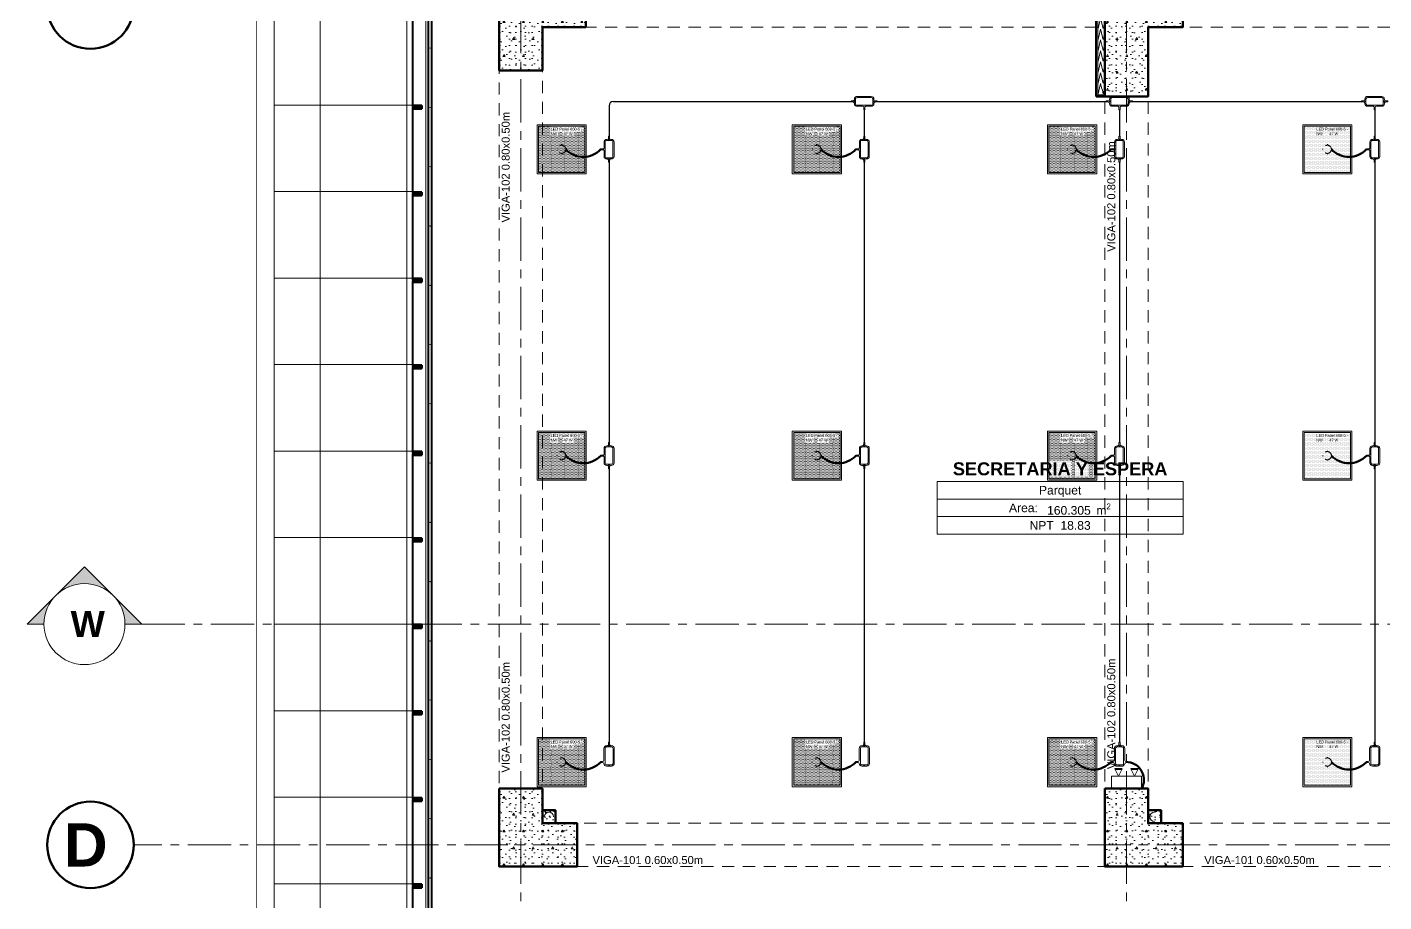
# Model space of a CAD drawing. Header units: inches. Extents: x -38 to 5698, y -33 to 92.
# Drawn here: x 373.61 to 389.29, y 6.79 to 16.9 of the extents above; entities that cross this region are included whole.
import ezdxf
from ezdxf.lldxf.tags import DXFTag

# ---------------------------------------------------------------- set-up
doc = ezdxf.new("R2010")
doc.units = ezdxf.units.IN
doc.header["$MEASUREMENT"] = 0
doc.set_wipeout_variables(frame=1)
for name, pattern in [('CONTINUA', [0]), ('DASHED', [0.75, 0.5, -0.25]), ('Hidden Line', [0.195611, 0.141111, -0.0545]), ('Punto & Raya', [0.65, 0.5, -0.075, 0, -0.075]), ('Wipeout_Contour', [1, 0, -1])]:
    doc.linetypes.add(name, pattern=pattern)
for name, color, linetype, lineweight in [('00_IE_Luminarias', 6, 'Continuous', 30), ('ALUMBRADO_CONDUIT', 30, 'CONDUIT1', 30), ('Bancas', 1, 'Continuous', 13), ('CABLEADO EXT.', 3, 'PVCSUBT', 30), ('Luminarias', 5, 'Continuous', 20), ('pulsador', 4, 'Continuous', 40), ('Simb_Alumbrado', 140, 'CONTINUA', 30)]:
    doc.layers.add(name, color=color, linetype=linetype, lineweight=lineweight)
for name, color, linetype in [('02 _ ARQ _ ALB _ Ejes Generales', 7, 'Continuous'), ('02 _ ARQ _ ALB _ Muros Exteriores', 7, 'Continuous'), ('02 _ ARQ _ ALB _ Muros Interiores', 7, 'Continuous'), ('02 _ ARQ _ ZON _ Espacio.3D', 7, 'Continuous'), ('08 _ STR _ EXT _ 06 Columnas', 7, 'Continuous'), ('08 _ STR _ EXT _ 07 Losa Aligerada', 7, 'Continuous'), ('08 _ STR _ EXT _ 09 Vigas', 7, 'Continuous'), ('Acabado - Muros', 7, 'Continuous'), ('Dibujo 2D - General', 7, 'Continuous'), ('Estructura - 04 MURO', 7, 'Continuous'), ('Estructura - Carga', 7, 'Continuous'), ('Interior - Escaleras & Barandillas', 7, 'Continuous'), ('Marcador - Secciones', 251, 'Continuous'), ('MEP - HVAC', 7, 'Continuous'), ('Notas - Etiquetas', 251, 'Continuous')]:
    doc.layers.add(name, color=color, linetype=linetype)
doc.styles.add('Estilo_Generado_1', font='swisseb.ttf')
doc.styles.add('Estilo_Generado_4', font='swisse.ttf')
doc.styles.add('Estilo_Generado_7', font='swisse.ttf')
doc.styles.add('{18b73a54-fa43-428c-adcb-c1c7bbdf2c84}', font='Simplex.shx')
tags = doc.linetypes.add('CONDUIT', pattern='A,1.5,-0.210535,["con",{18b73a54-fa43-428c-adcb-c1c7bbdf2c84},S=0.2,R=0,X=0,Y=-0.065594],-0.702384', length=2.412919).pattern_tags.tags
tags[6] = DXFTag(74, 10)
tags = doc.linetypes.add('CONDUIT1', pattern='A,1,-0.19772,["con",{18b73a54-fa43-428c-adcb-c1c7bbdf2c84},S=0.2,R=0,X=0,Y=-0.065594],-0.593642', length=1.791362).pattern_tags.tags
tags[6] = DXFTag(74, 10)
tags = doc.linetypes.add('PVCSUBT', pattern='A,0.6,-0.3,0.6,-0.075691,["PVC",Standard,S=0.2,R=0,X=0,Y=-0.093724],-0.621005', length=2.196696).pattern_tags.tags
tags[10] = DXFTag(74, 10)
pattern_1 = [(0, (370.00005, 6e-09), (0, 0.3897114), [0.024375, -0.200625]), (0, (370.11255, 0.19486), (0, 0.3897114), [0.024375, -0.200625]), (60, (370.00005, 6e-09), (-0.3375, 0.194856), [0.024375, -0.200625]), (60, (370.22505, 6e-09), (-0.3375, 0.194856), [0.024375, -0.200625]), (120, (370.02442, 6e-09), (0.3375, 0.194856), [0.024375, -0.200625]), (120, (370.24942, 6e-09), (0.3375, 0.194856), [0.024375, -0.200625]), (0, (370.00005, 0.0375), (0, 0.075), [0, -0.075, 0, -0.1125]), (45, (370.03755, 0.0375), (-0.053033, 0.053033), [0, -0.05625, 0, -0.09375])]
pattern_2 = [(0, (370.00005, 6e-09), (0, 0.311769), [0.03, -0.15]), (0, (370.09005, 0.1559), (0, 0.311769), [0.03, -0.15]), (60, (370.00005, 6e-09), (-0.27, 0.1558846), [0.03, -0.15]), (60, (370.18005, 6e-09), (-0.27, 0.1558846), [0.03, -0.15]), (120, (370.03005, 6e-09), (0.27, 0.1558846), [0.03, -0.15]), (120, (370.21005, 6e-09), (0.27, 0.1558846), [0.03, -0.15]), (0, (370.000046, 0.03), (0, 0.06), [0, -0.06, 0, -0.09]), (45, (370.030046, 0.03), (-0.0424264, 0.0424264), [0, -0.045, 0, -0.075])]

# ---------------------------------------------------------------- blocks, each defined once
blk = doc.blocks.new('*X296', base_point=(3216.236, 0))
at = {"layer": 'Estructura - 04 MURO', "color": 9, "linetype": 'Continuous', "lineweight": 5}
for p, q in [((3232.228, 16.128), (3232.245, 16.2)), ((3232.269, 16.2), (3232.277, 16.171)), ((3232.305, 16.198), (3232.305, 16.2)), ((3232.226, 16.136), (3232.228, 16.128))]:
    blk.add_line(p, q, dxfattribs=at)
blk = doc.blocks.new('*X297', base_point=(3216.236, 0))
at = {"layer": 'Estructura - 04 MURO', "color": 9, "linetype": 'Continuous', "lineweight": 5}
for p, q in [((3232.277, 16.171), (3232.288, 16.128)), ((3232.288, 16.128), (3232.305, 16.198)), ((3232.256, 16.122), (3232.257, 16.12)), ((3232.256, 16.12), (3232.256, 16.122))]:
    blk.add_line(p, q, dxfattribs=at)
blk = doc.blocks.new('*X298', base_point=(3216.236, 0))
at = {"layer": 'Estructura - 04 MURO', "color": 9, "linetype": 'Continuous', "lineweight": 5}
for p, q in [((3232.226, 17.27), (3232.228, 17.262)), ((3232.228, 17.262), (3232.237, 17.3)), ((3232.228, 17.136), (3232.256, 17.256)), ((3232.256, 17.256), (3232.288, 17.136)), ((3232.278, 17.3), (3232.288, 17.262)), ((3232.288, 17.262), (3232.297, 17.3)), ((3232.226, 17.144), (3232.228, 17.136)), ((3232.228, 17.01), (3232.256, 17.13)), ((3232.256, 17.13), (3232.288, 17.01)), ((3232.288, 17.136), (3232.306, 17.213)), ((3232.226, 17.018), (3232.228, 17.01)), ((3232.228, 16.884), (3232.256, 17.004)), ((3232.256, 17.004), (3232.288, 16.884)), ((3232.288, 17.01), (3232.306, 17.087)), ((3232.288, 16.884), (3232.306, 16.961)), ((3232.226, 16.892), (3232.228, 16.884)), ((3232.228, 16.758), (3232.256, 16.878)), ((3232.256, 16.878), (3232.288, 16.758)), ((3232.288, 16.758), (3232.306, 16.835)), ((3232.226, 16.766), (3232.228, 16.758)), ((3232.226, 16.64), (3232.228, 16.632)), ((3232.228, 16.632), (3232.256, 16.752)), ((3232.228, 16.506), (3232.256, 16.626)), ((3232.256, 16.752), (3232.288, 16.632)), ((3232.256, 16.626), (3232.288, 16.506)), ((3232.288, 16.632), (3232.306, 16.709)), ((3232.226, 16.514), (3232.228, 16.506)), ((3232.228, 16.38), (3232.256, 16.5)), ((3232.256, 16.5), (3232.288, 16.38)), ((3232.288, 16.506), (3232.306, 16.583)), ((3232.226, 16.388), (3232.228, 16.38)), ((3232.228, 16.254), (3232.256, 16.374)), ((3232.256, 16.374), (3232.288, 16.254)), ((3232.288, 16.38), (3232.306, 16.457)), ((3232.288, 16.254), (3232.306, 16.331)), ((3232.226, 16.262), (3232.228, 16.254)), ((3232.245, 16.2), (3232.256, 16.248)), ((3232.256, 16.248), (3232.269, 16.2)), ((3232.305, 16.2), (3232.306, 16.205))]:
    blk.add_line(p, q, dxfattribs=at)
blk = doc.blocks.new('*U270')
at = {"layer": 'Luminarias', "linetype": 'DASHED', "lineweight": 0, "ltscale": 0.05}
blk.add_lwpolyline([(0, -0.005), (0, 0.005)], dxfattribs=at)
blk = doc.blocks.new('*U271')
at = {"color": 0, "linetype": 'ByBlock', "lineweight": -2, "transparency": 16777216}
for p, rotation in [((-0.05, 0), 90), ((0, -0.05), 180), ((0.05, 0), 269.9999999999999)]:
    blk.add_blockref('*U270', p, dxfattribs=dict(at, rotation=rotation))
blk.add_blockref('*U270', (0, 0.05), dxfattribs=at)
blk = doc.blocks.new('PANEL LED 50W')
at = {"layer": 'Luminarias'}
h = blk.add_hatch(dxfattribs=at)
h.set_pattern_fill('DOTS', color=4, scale=0.009097)
h.set_pattern_definition([(0, (0, -2e-14), (0.0072206, 0.01444116), [0, -0.01444116])])
h.paths.add_polyline_path([(-0.257, -0.257), (0.257, -0.257), (0.257, 0.257), (-0.257, 0.257)])
h.paths.add_polyline_path([(-0.13, 0.097), (0.185, 0.097), (0.185, 0.247), (-0.13, 0.247)], flags=24)
at = {"layer": 'Luminarias', "color": 4, "lineweight": 0}
for points in [[(-0.273, 0.273), (0.273, 0.273), (0.273, -0.273), (-0.273, -0.273)], [(-0.257, -0.257), (0.257, -0.257), (0.257, 0.257), (-0.257, 0.257)]]:
    blk.add_lwpolyline(points, close=True, dxfattribs=at)
at = {"layer": 'Luminarias', "color": 4, "linetype": 'DASHED', "lineweight": 0, "ltscale": 0.01}
blk.add_circle((0, 0), 0.0455, dxfattribs=at)
at = {"color": 4}
blk.add_blockref('*U271', (0, 0), dxfattribs=at)
at = {"layer": 'Luminarias', "color": 4, "insert": (-0.122, 0.239), "char_height": 0.03093, "width": 0.38285, "attachment_point": 1}
blk.add_mtext('{\\Ftxt|c0;LED Panel 600-5 - NW      47 W}', dxfattribs=at)
blk = doc.blocks.new('lumin 47')
at = {"layer": 'ALUMBRADO_CONDUIT', "xscale": 1.041283452965173, "yscale": 1.041283452965173, "zscale": 1.041283452965173}
blk.add_blockref('PANEL LED 50W', (-76.251, 24.243), dxfattribs=at)
blk = doc.blocks.new('oval t')
at = {"layer": 'Simb_Alumbrado', "lineweight": 13}
blk.add_lwpolyline([(0.014, 0.01, -0.414214), (0.004, 0.02), (0.004, 0.042), (-0.006, 0.042), (-0.006, 0.02, -0.414214), (-0.016, 0.01), (-0.066, 0.01, 0.414214), (-0.09, -0.014), (-0.09, -0.018, -0.414214), (-0.102, -0.03), (-0.121, -0.03), (-0.121, -0.04), (-0.102, -0.04, -0.451917), (-0.09, -0.054, 0.451917), (-0.066, -0.081), (0.066, -0.081, 0.414214), (0.09, -0.057), (0.09, -0.051, -0.398753), (0.102, -0.04), (0.121, -0.04), (0.121, -0.03), (0.102, -0.03, -0.368669), (0.09, -0.018), (0.09, -0.014, 0.414214), (0.066, 0.01), (0.014, 0.01)], format="xyb", dxfattribs=at)
blk.add_lwpolyline([(-0.066, 0), (0.066, 0, -0.414214), (0.08, -0.014), (0.08, -0.057, -0.414214), (0.066, -0.07), (-0.066, -0.07, -0.414214), (-0.08, -0.057), (-0.08, -0.014, -0.414214)], format="xyb", close=True, dxfattribs=at)
for points in [[(-0.091, -0.035), (-0.083, -0.035)], [(-0.087, -0.031), (-0.087, -0.039)], [(0.084, -0.035), (0.092, -0.035)], [(0.088, -0.031), (0.088, -0.039)]]:
    blk.add_lwpolyline(points, dxfattribs=at)
for centre in [(-0.087, -0.035), (0.088, -0.035)]:
    blk.add_circle(centre, 0.00419, dxfattribs=at)
blk = doc.blocks.new('CAJA OVAL TIPO L')
at = {"layer": 'Simb_Alumbrado', "lineweight": 13}
blk.add_lwpolyline([(-0.049, -0.079), (-0.049, -0.034, -0.380413), (-0.026, -0.009), (-0.026, -0.009, 0.341426), (-0.016, 0.003), (-0.016, 0.024), (-0.006, 0.024), (-0.006, 0.003, 0.414214), (0.006, -0.009), (0.114, -0.009, -0.414214), (0.139, -0.034), (0.139, -0.038, 0.414214), (0.151, -0.051), (0.172, -0.051), (0.172, -0.061), (0.151, -0.061, 0.414214), (0.139, -0.073), (0.139, -0.079, -0.414214), (0.114, -0.104), (-0.024, -0.104, -0.414214), (-0.049, -0.079, 0.414214)], format="xyb", dxfattribs=at)
for points in [[(-0.048, -0.056), (-0.04, -0.056)], [(-0.044, -0.051), (-0.044, -0.06)], [(0.132, -0.056), (0.141, -0.056)], [(0.137, -0.051), (0.137, -0.06)]]:
    blk.add_lwpolyline(points, dxfattribs=at)
blk.add_lwpolyline([(-0.024, -0.02), (0.114, -0.02, -0.414214), (0.128, -0.034), (0.128, -0.079, -0.414214), (0.114, -0.093), (-0.024, -0.093, -0.414214), (-0.038, -0.079), (-0.038, -0.034, -0.414214)], format="xyb", close=True, dxfattribs=at)
for centre in [(-0.044, -0.056), (0.137, -0.056)]:
    blk.add_circle(centre, 0.00438, dxfattribs=at)
blk = doc.blocks.new('luz de emergencia')
at = {"color": 5, "lineweight": 40}
for p, q in [((164.149, 48.937, 0), (164.233, 48.937, 0)), ((164.331, 48.937, 0), (164.415, 48.937, 0))]:
    blk.add_line(p, q, dxfattribs=at)
at = {"layer": '00_IE_Luminarias', "color": 5, "linetype": 'Continuous', "lineweight": 13}
for p, q in [((164.191, 49.021, 0), (164.149, 48.937, 0)), ((164.233, 48.937, 0), (164.191, 49.021, 0)), ((164.373, 49.021, 0), (164.331, 48.937, 0)), ((164.415, 48.937, 0), (164.373, 49.021, 0))]:
    blk.add_line(p, q, dxfattribs=at)
at = {"layer": '00_IE_Luminarias', "color": 5, "linetype": 'Continuous', "lineweight": 13, "elevation": 0}
blk.add_lwpolyline([(164.457, 49.021), (164.107, 49.021), (164.107, 49.167), (164.457, 49.167)], close=True, dxfattribs=at)
blk = doc.blocks.new('CAJA CONDULET TIPO T.')
at = {"layer": 'Simb_Alumbrado', "lineweight": 13}
for p, q in [((76.178, -4.049), (76.178, -3.942)), ((76.203, -3.917), (76.207, -3.917)), ((76.22, -3.904), (76.22, -3.884)), ((76.22, -3.884), (76.23, -3.884)), ((76.23, -3.884), (76.23, -3.904)), ((76.242, -3.917), (76.248, -3.917)), ((76.273, -3.942), (76.273, -4.049)), ((76.145, -4.072), (76.145, -4.062)), ((76.145, -4.062), (76.166, -4.062)), ((76.166, -4.072), (76.145, -4.072)), ((76.178, -4.085), (76.178, -4.085)), ((76.248, -4.105), (76.203, -4.105)), ((76.306, -4.062), (76.286, -4.062)), ((76.286, -4.072), (76.306, -4.072)), ((76.306, -4.072), (76.306, -4.062))]:
    blk.add_line(p, q, dxfattribs=at)
blk.add_lwpolyline([(76.189, -4.08), (76.189, -3.942, -0.414214), (76.203, -3.928), (76.248, -3.928, -0.414214), (76.262, -3.942), (76.262, -4.08, -0.414214), (76.248, -4.094), (76.203, -4.094, -0.414214)], format="xyb", close=True, dxfattribs=at)
for points in [[(76.22, -3.919), (76.229, -3.919)], [(76.225, -3.923), (76.225, -3.915)], [(76.22, -4.1), (76.229, -4.1)], [(76.225, -4.104), (76.225, -4.095)]]:
    blk.add_lwpolyline(points, dxfattribs=at)
for centre in [(76.225, -3.919), (76.225, -4.1)]:
    blk.add_circle(centre, 0.00438, dxfattribs=at)
for centre, radius, start, end in [((76.203, -3.942), 0.0251, 90, 180), ((76.207, -3.904), 0.0125, 270, 0), ((76.242, -3.904), 0.0125, 180, 270), ((76.248, -3.942), 0.0251, 0, 90), ((76.166, -4.049), 0.0125, 270, 0), ((76.166, -4.085), 0.0125, 360, 90), ((76.204, -4.079), 0.0263, 193.4434, 268.8974), ((76.247, -4.079), 0.0263, 271.1026, 346.5566), ((76.286, -4.049), 0.0125, 180, 270), ((76.286, -4.085), 0.0125, 90, 180)]:
    blk.add_arc(centre, radius, start, end, dxfattribs=at)

msp = doc.modelspace()

# ---------------------------------------------------------------- hatches: boundary and pattern name
at = {"layer": 'Marcador - Secciones', "linetype": 'Continuous', "lineweight": 13}
for points in [[(373.945, 10.333, -0.414214), (374.607, 10.333), (374.276, 10.664)], [(373.613, 10.002), (373.807, 10.002, -0.198912), (373.945, 10.333)], [(374.938, 10.002), (374.607, 10.333, -0.198912), (374.744, 10.002)]]:
    msp.add_hatch(color=7, dxfattribs=at).paths.add_polyline_path(points)

# ---------------------------------------------------------------- linework, layer by layer
at = {"layer": '02 _ ARQ _ ALB _ Ejes Generales', "color": 7, "linetype": 'Continuous', "lineweight": 60}
for centre in [(374.345, 17.15), (374.345, 7.45)]:
    msp.add_circle(centre, 0.5, dxfattribs=at)
at = {"layer": '02 _ ARQ _ ALB _ Muros Exteriores', "color": 7, "linetype": 'Continuous', "lineweight": 13, "flags": 128}
msp.add_lwpolyline([(376.27, 4.4), (376.27, 20.489)], dxfattribs=at)
at = {"layer": '02 _ ARQ _ ZON _ Espacio.3D', "color": 252, "linetype": 'Continuous', "lineweight": 13}
for p, q in [((386.976, 11.651), (384.13, 11.651)), ((384.13, 11.651), (384.13, 11.04)), ((386.976, 11.04), (386.976, 11.651)), ((384.13, 11.447), (386.976, 11.447)), ((384.13, 11.244), (386.976, 11.244)), ((384.13, 11.04), (386.976, 11.04))]:
    msp.add_line(p, q, dxfattribs=at)
at = {"layer": '02 _ ARQ _ ZON _ Espacio.3D', "color": 254, "linetype": 'Continuous', "lineweight": 0, "flags": 128}
for points in [[(378.22, 17.3), (378.221, 6.35), (387.21, 6.35), (387.21, 6.45), (391.742, 6.45), (391.741, 7.7), (393.07, 7.7), (393.07, 8.1), (393.57, 8.1), (393.57, 7.7), (394.27, 7.7), (394.27, 9), (393.07, 9), (393.07, 17.3)], [(380.07, 17.3), (380.07, 16.9), (379.57, 16.9), (379.57, 16.4), (379.07, 16.4), (379.07, 17.3)], [(386.97, 17.3), (386.97, 16.9), (386.57, 16.9), (386.57, 16.1), (386.07, 16.1), (386.07, 17.3)]]:
    msp.add_lwpolyline(points, dxfattribs=at)
at = {"layer": 'ALUMBRADO_CONDUIT', "color": 30, "lineweight": 30, "ltscale": 0.4, "true_color": 0xf26722}
for p, q in [((389.189, 15.945), (389.189, 15.642)), ((389.189, 15.338), (389.189, 12.101)), ((389.189, 11.797), (389.189, 8.637))]:
    msp.add_line(p, q, dxfattribs=at)
at = {"layer": 'CABLEADO EXT.', "color": 3, "lineweight": 80}
for centre in [(388.891, 15.678), (388.891, 12.137), (388.891, 8.597)]:
    msp.add_arc(centre, 0.277, 223.1507, 316.8493, dxfattribs=at)
at = {"layer": 'Marcador - Secciones', "color": 7, "linetype": 'Continuous', "lineweight": 13, "flags": 128}
msp.add_lwpolyline([(374.607, 10.333), (374.276, 10.664), (373.945, 10.333)], dxfattribs=at)
for points in [[(373.945, 10.333), (373.613, 10.002), (373.807, 10.002, -0.198912)], [(374.607, 10.333), (374.938, 10.002), (374.744, 10.002, 0.198912)]]:
    msp.add_lwpolyline(points, format="xyb", dxfattribs=at)
at = {"layer": 'Marcador - Secciones', "color": 7, "linetype": 'Continuous', "lineweight": 13}
msp.add_circle((374.276, 10.002), 0.468, dxfattribs=at)

# ---------------------------------------------------------------- block references
for p in [(464.893, -8.754), (464.893, -12.295), (464.893, -15.836)]:
    msp.add_blockref('lumin 47', p)
at = {"layer": 'ALUMBRADO_CONDUIT', "linetype": 'CONDUIT', "lineweight": 30, "xscale": 1.253906979044094, "yscale": 1.253906979044094, "zscale": 1.253906979044094, "rotation": 90}
msp.add_blockref('CAJA OVAL TIPO L', (389.119, 8.422), dxfattribs=at)
at = {"layer": 'Bancas', "color": 252, "true_color": 0x939598, "xscale": 1.253906979044094, "yscale": 1.253906979044094, "zscale": 1.253906979044094}
for p, rotation in [((389.188, 15.998), 180), ((389.145, 15.49), 90), ((389.145, 11.949), 90)]:
    msp.add_blockref('oval t', p, dxfattribs=dict(at, rotation=rotation))

# ---------------------------------------------------------------- texts
at = {"layer": '02 _ ARQ _ ALB _ Ejes Generales', "color": 7, "lineweight": 30, "insert": (374.039, 7.7), "char_height": 0.5, "attachment_point": 1, "style": 'Estilo_Generado_1'}
msp.add_mtext('\\A1;{\\pql;\\pt0;\\fSwis721 Ex BT|b1|i0|c0|p34;D}', dxfattribs=at)
at = {"layer": '02 _ ARQ _ ZON _ Espacio.3D', "color": 252, "lineweight": 25, "attachment_point": 2}
for s, insert, char_height, style in [('\\A1;{\\pqc;\\pt0;\\fSwis721 Ex BT|b1|i0|c0|p34;SECRETARIA Y ESPERA}', (385.553, 11.871), 0.15, 'Estilo_Generado_1'), ('\\A1;{\\pqc;\\pt0;\\fSwis721 Ex BT|b0|i0|c238|p34;Parquet}', (385.553, 11.599), 0.1, 'Estilo_Generado_7'), ('\\A1;{\\pqc;\\pt0;\\fSwis721 Ex BT|b0|i0|c238|p34;Area: }', (385.129, 11.395), 0.1, 'Estilo_Generado_7'), ('\\A1;{\\pqc;\\pt0,0.3;\\fSwis721 Ex BT|b0|i0|c238|p34;160.305\\fSwis721 Ex BT|b0|i0|c238|p34;\\A1{\\H.66x;\\S^  ;}\\fSwis721 Ex BT|b0|i0|c238|p34; m\\fSwis721 Ex BT|b0|i0|c238|p34;\\A1{\\H.66x;\\S2^  ;}}', (385.771, 11.395), 0.1, 'Estilo_Generado_7'), ('\\A1;{\\pqc;\\pt0;\\fSwis721 Ex BT|b0|i0|c238|p34;NPT  18.83}', (385.553, 11.192), 0.1, 'Estilo_Generado_7')]:
    msp.add_mtext(s, dxfattribs=dict(at, insert=insert, char_height=char_height, style=style))
at = {"layer": 'Marcador - Secciones', "color": 5, "lineweight": 25, "insert": (374.512, 9.852), "char_height": 0.3, "attachment_point": 9, "style": 'Estilo_Generado_1'}
msp.add_mtext('\\A1;{\\pqr;\\pt0;\\fSwis721 Ex BT|b1|i0|c0|p34;W}', dxfattribs=at)

# ---------------------------------------------------------------- next in the draw order: wipeouts: each hides what was drawn before it
at = {"color": 254, "linetype": 'Wipeout_Contour', "lineweight": 0, "ltscale": 19362.529553}
msp.add_wipeout([(387.499, 4.6), (387.499, 6.35), (378.17, 6.35), (378.17, 20.085), (376.47, 20.085), (376.47, 4.6)], dxfattribs=at).dxf.layer = 'Dibujo 2D - General'

# ---------------------------------------------------------------- next in the draw order: hatches: boundary and pattern name
at = {"layer": '08 _ STR _ EXT _ 06 Columnas', "linetype": 'Continuous', "lineweight": 9}
h = msp.add_hatch(dxfattribs=at)
h.set_pattern_fill('HORMIGÓN_EN_MASA_0002', style=0, pattern_type=2)
h.set_pattern_definition(pattern_1)
h.paths.add_polyline_path([(380.07, 17.4), (379.07, 17.4), (379.07, 16.4), (379.57, 16.4), (379.57, 16.9), (380.07, 16.9)])
h = msp.add_hatch(dxfattribs=at)
h.set_pattern_fill('HORMIGÓN_EN_MASA_0002', style=0, pattern_type=2)
h.set_pattern_definition(pattern_1)
h.paths.add_polyline_path([(386.97, 17.4), (386.07, 17.4), (386.07, 16.1), (386.57, 16.1), (386.57, 16.9), (386.97, 16.9)])
h = msp.add_hatch(dxfattribs=at)
h.set_pattern_fill('HORMIGÓN_EN_MASA_0002', style=0, pattern_type=2)
h.set_pattern_definition(pattern_1)
h.paths.add_polyline_path([(379.07, 8.1), (379.07, 7.2), (379.97, 7.2), (379.97, 7.7), (379.57, 7.7), (379.57, 8.1)])
h = msp.add_hatch(dxfattribs=at)
h.set_pattern_fill('HORMIGÓN_EN_MASA_0002', style=0, pattern_type=2)
h.set_pattern_definition(pattern_1)
h.paths.add_polyline_path([(386.07, 8.1), (386.07, 7.2), (386.97, 7.2), (386.97, 7.7), (386.57, 7.7), (386.57, 8.1)])
at = {"layer": 'Dibujo 2D - General', "linetype": 'Continuous', "lineweight": 13}
h = msp.add_hatch(dxfattribs=at)
h.set_pattern_fill('CEMENTO_PULIDO_Y_BRUÑADO_FA', color=251, style=0, pattern_type=2)
h.set_pattern_definition([(0, (370, 6e-09), (0, 1), []), (90, (370, 6e-09), (-1, 0), [])])
h.paths.add_polyline_path([(387.499, 4.6), (387.499, 6.35), (378.17, 6.35), (378.17, 20.085), (376.47, 20.085), (376.47, 4.6)])
at = {"layer": 'Estructura - 04 MURO', "linetype": 'Continuous', "lineweight": 9}
for points in [[(385.99, 16.12), (385.99, 17.3), (385.97, 17.3), (385.97, 16.12)], [(385.97, 16.12), (385.97, 16.1), (385.99, 16.12)], [(385.99, 16.12), (385.97, 16.1), (385.99, 16.1)], [(385.99, 16.1), (386.07, 16.1), (386.07, 16.12), (385.99, 16.12)]]:
    msp.add_hatch(color=252, dxfattribs=at).paths.add_polyline_path(points)
at = {"layer": 'Estructura - Carga', "linetype": 'Continuous', "lineweight": 13}
h = msp.add_hatch(dxfattribs=at)
h.set_pattern_fill('HORMIGÓN_ARMADO_0002', color=251, style=0, pattern_type=2)
h.set_pattern_definition(pattern_2)
h.paths.add_polyline_path([(379.57, 7.7), (379.72, 7.7), (379.72, 7.85), (379.57, 7.85)])
h = msp.add_hatch(dxfattribs=at)
h.set_pattern_fill('HORMIGÓN_ARMADO_0002', color=251, style=0, pattern_type=2)
h.set_pattern_definition(pattern_2)
h.paths.add_polyline_path([(386.57, 7.7), (386.72, 7.7), (386.72, 7.85), (386.57, 7.85)])

# ---------------------------------------------------------------- next in the draw order: linework, layer by layer
at = {"layer": '02 _ ARQ _ ALB _ Ejes Generales', "color": 251, "linetype": 'Punto & Raya', "lineweight": 13}
for p, q in [((379.32, 45.9), (379.32, 2.05)), ((386.32, 45.9), (386.32, 2.05))]:
    msp.add_line(p, q, dxfattribs=at)
at = {"layer": '08 _ STR _ EXT _ 06 Columnas', "color": 7, "linetype": 'Continuous', "lineweight": 80, "flags": 128}
for points in [[(380.07, 17.4), (379.07, 17.4), (379.07, 16.4), (379.57, 16.4), (379.57, 16.9), (380.07, 16.9)], [(386.97, 17.4), (386.07, 17.4), (386.07, 16.1), (386.57, 16.1), (386.57, 16.9), (386.97, 16.9)], [(379.07, 8.1), (379.07, 7.2), (379.97, 7.2), (379.97, 7.7), (379.57, 7.7), (379.57, 8.1)], [(386.07, 8.1), (386.07, 7.2), (386.97, 7.2), (386.97, 7.7), (386.57, 7.7), (386.57, 8.1)]]:
    msp.add_lwpolyline(points, close=True, dxfattribs=at)
at = {"layer": '08 _ STR _ EXT _ 07 Losa Aligerada', "color": 254, "linetype": 'Continuous', "lineweight": 18, "flags": 128}
msp.add_lwpolyline([(378.17, 33.82), (378.17, 6.3), (392.32, 6.3), (392.32, 6.2), (397.171, 6.2), (397.171, 7.2), (407.07, 7.2)], dxfattribs=at)
msp.add_lwpolyline([(376.27, 20.489), (376.27, 4.4), (387.759, 4.4), (387.759, 4.6), (387.412, 4.6), (387.412, 6.35), (378.22, 6.35), (378.22, 20.085), (376.47, 20.085), (376.47, 20.489)], close=True, dxfattribs=at)
at = {"layer": '08 _ STR _ EXT _ 09 Vigas', "color": 251, "linetype": 'Hidden Line', "lineweight": 13}
for p, q in [((379.07, 7.2), (379.07, 39.9)), ((379.57, 16.9), (386.07, 16.9)), ((379.57, 7.7), (379.57, 16.9)), ((386.07, 7.7), (386.07, 16.9)), ((386.57, 16.9), (393.07, 16.9)), ((386.57, 7.7), (386.57, 16.9)), ((379.57, 7.7), (386.07, 7.7)), ((386.57, 7.7), (393.07, 7.7)), ((421.57, 7.2), (379.07, 7.2))]:
    msp.add_line(p, q, dxfattribs=at)
at = {"layer": 'ALUMBRADO_CONDUIT', "color": 30, "lineweight": 30, "ltscale": 0.4, "true_color": 0xf26722}
for p, q in [((380.389, 16.042), (383.136, 16.042)), ((383.44, 16.042), (386.086, 16.042)), ((386.39, 16.042), (386.544, 16.042)), ((386.39, 16.042), (389.036, 16.042)), ((380.339, 15.992), (380.339, 15.642)), ((383.289, 15.945), (383.289, 15.642)), ((386.239, 15.945), (386.239, 15.642)), ((380.339, 15.338), (380.339, 12.101)), ((383.289, 15.338), (383.289, 12.101)), ((386.239, 15.338), (386.239, 12.101)), ((380.339, 11.797), (380.339, 8.637)), ((383.289, 11.797), (383.289, 8.637)), ((386.239, 11.797), (386.239, 8.637))]:
    msp.add_line(p, q, dxfattribs=at)
msp.add_arc((380.389, 15.992), 0.05, 89.9964, 179.9958, dxfattribs=at)
at = {"layer": 'CABLEADO EXT.', "color": 3, "lineweight": 80}
for centre, radius, start, end in [((380.041, 15.678), 0.277, 223.1507, 316.8493), ((382.991, 15.678), 0.277, 223.1507, 316.8493), ((385.941, 15.678), 0.277, 223.1507, 316.8493), ((380.041, 12.137), 0.277, 223.1507, 316.8493), ((382.991, 12.137), 0.277, 223.1507, 316.8493), ((385.941, 12.137), 0.277, 223.1507, 316.8493), ((380.041, 8.597), 0.277, 223.1507, 316.8493), ((382.991, 8.597), 0.277, 223.1507, 316.8493), ((385.939, 8.593), 0.273, 222.8059, 317.194), ((386.312, 8.2), 0.209, 331.3044, 81.9826)]:
    msp.add_arc(centre, radius, start, end, dxfattribs=at)
at = {"layer": 'Dibujo 2D - General', "color": 251, "linetype": 'Continuous', "lineweight": 13, "flags": 128}
msp.add_lwpolyline([(387.499, 4.6), (387.499, 6.35), (378.17, 6.35), (378.17, 20.085), (376.47, 20.085), (376.47, 4.6)], close=True, dxfattribs=at)
at = {"layer": 'Estructura - 04 MURO', "color": 143, "linetype": 'Continuous', "lineweight": 5}
for p, q in [((385.99, 17.3), (385.99, 16.12)), ((385.99, 16.12), (386.07, 16.12))]:
    msp.add_line(p, q, dxfattribs=at)
at = {"layer": 'Estructura - 04 MURO', "color": 7, "linetype": 'Continuous', "lineweight": 40, "flags": 128}
for points in [[(385.97, 16.1), (385.97, 17.3)], [(385.97, 16.1), (386.07, 16.1)]]:
    msp.add_lwpolyline(points, dxfattribs=at)
at = {"layer": 'Estructura - Carga', "color": 7, "linetype": 'Continuous', "lineweight": 80, "flags": 128}
for points in [[(379.57, 7.7), (379.72, 7.7), (379.72, 7.85), (379.57, 7.85)], [(386.57, 7.7), (386.72, 7.7), (386.72, 7.85), (386.57, 7.85)]]:
    msp.add_lwpolyline(points, close=True, dxfattribs=at)
at = {"layer": 'MEP - HVAC', "color": 7, "linetype": 'Continuous', "lineweight": 13, "flags": 128}
for points in [[(379.591, 7.775, -1), (379.699, 7.775)], [(386.645, 7.721, -1), (386.645, 7.829)]]:
    msp.add_lwpolyline(points, format="xyb", dxfattribs=at)

# ---------------------------------------------------------------- next in the draw order: block references
for p in [(456.043, -8.754), (458.993, -8.754), (461.943, -8.754), (456.043, -12.295), (458.993, -12.295), (461.943, -12.295), (456.043, -15.836), (458.993, -15.836), (461.943, -15.836)]:
    msp.add_blockref('lumin 47', p)
at = {"xscale": 1.253906979044094, "yscale": 1.253906979044094, "zscale": 1.253906979044094}
msp.add_blockref('CAJA CONDULET TIPO T.', (290.66, 13.507), dxfattribs=at)
at = {"layer": 'ALUMBRADO_CONDUIT', "linetype": 'CONDUIT', "lineweight": 30, "xscale": 1.253906979044094, "yscale": 1.253906979044094, "zscale": 1.253906979044094, "rotation": 90}
for p in [(380.269, 8.422), (383.219, 8.422)]:
    msp.add_blockref('CAJA OVAL TIPO L', p, dxfattribs=at)
at = {"layer": 'Bancas', "color": 252, "true_color": 0x939598, "xscale": 1.253906979044094, "yscale": 1.253906979044094, "zscale": 1.253906979044094}
for p, rotation in [((383.288, 15.998), 180), ((386.238, 15.998), 180), ((380.295, 15.49), 90), ((383.245, 15.49), 90), ((386.195, 15.49), 90), ((380.295, 11.949), 90), ((383.245, 11.949), 90), ((386.195, 11.949), 90)]:
    msp.add_blockref('oval t', p, dxfattribs=dict(at, rotation=rotation))
at = {"layer": 'Estructura - 04 MURO', "color": 7, "lineweight": 80}
for name in ['*X298', '*X296', '*X297']:
    msp.add_blockref(name, (370, 0), dxfattribs=at)
at = {"layer": 'pulsador', "color": 4, "lineweight": 40, "xscale": -1, "rotation": 179.9990839526639}
msp.add_blockref('luz de emergencia', (222.039, 57.269, 0), dxfattribs=at)

# ---------------------------------------------------------------- next in the draw order: texts
at = {"layer": 'Notas - Etiquetas', "color": 8, "linetype": 'Continuous', "lineweight": 13, "char_height": 0.0925, "attachment_point": 1, "rotation": 90, "style": 'Estilo_Generado_4'}
for insert in [(379.098, 14.643), (386.098, 14.304), (386.098, 8.325), (379.098, 8.285)]:
    msp.add_mtext('\\A1;{\\pql;\\fSwis721 Ex BT|b0|i0|c0|p34;VIGA-102\\fSwis721 Ex BT|b0|i0|c0|p34; \\fSwis721 Ex BT|b0|i0|c0|p34;0.80\\fSwis721 Ex BT|b0|i0|c0|p34;x\\fSwis721 Ex BT|b0|i0|c0|p34;0.50\\fSwis721 Ex BT|b0|i0|c0|p34;m}', dxfattribs=dict(at, insert=insert))
at = {"layer": 'Notas - Etiquetas', "color": 8, "linetype": 'Continuous', "lineweight": 13, "char_height": 0.0925, "attachment_point": 7, "style": 'Estilo_Generado_4'}
for insert in [(380.148, 7.227), (387.219, 7.227)]:
    msp.add_mtext('\\A1;{\\pql;\\fSwis721 Ex BT|b0|i0|c0|p34;VIGA-101\\fSwis721 Ex BT|b0|i0|c0|p34; \\fSwis721 Ex BT|b0|i0|c0|p34;0.60\\fSwis721 Ex BT|b0|i0|c0|p34;x\\fSwis721 Ex BT|b0|i0|c0|p34;0.50\\fSwis721 Ex BT|b0|i0|c0|p34;m}', dxfattribs=dict(at, insert=insert))

# ---------------------------------------------------------------- next in the draw order: wipeouts: each hides what was drawn before it
at = {"color": 254, "linetype": 'Wipeout_Contour', "lineweight": 0, "ltscale": 12890.551946}
msp.add_wipeout([(376.27, 19.68), (376.27, 4.6), (376.47, 4.6), (376.47, 19.68)], dxfattribs=at).dxf.layer = '02 _ ARQ _ ALB _ Muros Exteriores'
at = {"color": 254, "linetype": 'Wipeout_Contour', "lineweight": 0, "ltscale": 12897.660871}
msp.add_wipeout([(378.22, 6.35), (378.22, 19.851), (378.07, 20.139), (378.07, 6.35)], dxfattribs=at).dxf.layer = '02 _ ARQ _ ALB _ Muros Interiores'

# ---------------------------------------------------------------- next in the draw order: hatches: boundary and pattern name
at = {"layer": 'Acabado - Muros', "linetype": 'Continuous', "lineweight": 9}
for points in [[(378.065, 16.97), (378.065, 15.98), (378.075, 15.98), (378.075, 16.97)], [(378.065, 15.97), (378.065, 14.98), (378.075, 14.98), (378.075, 15.97)], [(378.065, 14.97), (378.065, 13.98), (378.075, 13.98), (378.075, 14.97)], [(378.065, 13.97), (378.065, 12.98), (378.075, 12.98), (378.075, 13.97)], [(378.065, 12.97), (378.065, 11.98), (378.075, 11.98), (378.075, 12.97)], [(378.065, 11.97), (378.065, 10.98), (378.075, 10.98), (378.075, 11.97)], [(378.065, 10.97), (378.065, 9.98), (378.075, 9.98), (378.075, 10.97)], [(378.065, 9.97), (378.065, 8.98), (378.075, 8.98), (378.075, 9.97)], [(378.065, 8.97), (378.065, 7.98), (378.075, 7.98), (378.075, 8.97)], [(378.065, 7.97), (378.065, 6.98), (378.075, 6.98), (378.075, 7.97)], [(378.065, 6.97), (378.065, 6.23), (378.075, 6.23), (378.075, 6.97)]]:
    msp.add_hatch(color=250, dxfattribs=at).paths.add_polyline_path(points)
at = {"layer": 'Acabado - Muros', "linetype": 'Continuous', "lineweight": 0}
for points in [[(378.175, 15.995), (378.075, 15.995), (378.075, 15.955), (378.175, 15.955)], [(378.175, 14.995), (378.075, 14.995), (378.075, 14.955), (378.175, 14.955)], [(378.175, 13.995), (378.075, 13.995), (378.075, 13.955), (378.175, 13.955)], [(378.175, 12.995), (378.075, 12.995), (378.075, 12.955), (378.175, 12.955)], [(378.175, 11.995), (378.075, 11.995), (378.075, 11.955), (378.175, 11.955)], [(378.175, 10.995), (378.075, 10.995), (378.075, 10.955), (378.175, 10.955)], [(378.175, 9.995), (378.075, 9.995), (378.075, 9.955), (378.175, 9.955)], [(378.175, 8.995), (378.075, 8.995), (378.075, 8.955), (378.175, 8.955)], [(378.175, 7.995), (378.075, 7.995), (378.075, 7.955), (378.175, 7.955)], [(378.175, 6.995), (378.075, 6.995), (378.075, 6.955), (378.175, 6.955)]]:
    msp.add_hatch(color=254, dxfattribs=at).paths.add_polyline_path(points)

# ---------------------------------------------------------------- next in the draw order: linework, layer by layer
at = {"layer": '02 _ ARQ _ ALB _ Ejes Generales', "color": 251, "linetype": 'Punto & Raya', "lineweight": 13}
msp.add_line((425.57, 7.45), (374.845, 7.45), dxfattribs=at)
at = {"layer": '02 _ ARQ _ ALB _ Muros Exteriores', "color": 7, "linetype": 'Continuous', "lineweight": 13, "flags": 128}
msp.add_lwpolyline([(376.47, 4.6), (376.47, 19.68)], dxfattribs=at)
at = {"layer": '02 _ ARQ _ ALB _ Muros Interiores', "color": 7, "linetype": 'Continuous', "lineweight": 13, "flags": 128}
for points in [[(378.07, 20.139), (378.07, 6.2)], [(378.22, 6.35), (378.22, 19.851)]]:
    msp.add_lwpolyline(points, dxfattribs=at)
at = {"layer": 'Acabado - Muros', "color": 7, "linetype": 'Continuous', "lineweight": 60}
for p, q in [((378.075, 15.995), (378.075, 15.955)), ((378.175, 15.995), (378.075, 15.995)), ((378.175, 15.955), (378.075, 15.955)), ((378.175, 15.995), (378.175, 15.955)), ((378.075, 14.995), (378.075, 14.955)), ((378.175, 14.995), (378.075, 14.995)), ((378.175, 14.955), (378.075, 14.955)), ((378.175, 14.995), (378.175, 14.955)), ((378.075, 13.995), (378.075, 13.955)), ((378.175, 13.995), (378.075, 13.995)), ((378.175, 13.995), (378.175, 13.955)), ((378.175, 13.955), (378.075, 13.955)), ((378.075, 12.995), (378.075, 12.955)), ((378.175, 12.995), (378.075, 12.995)), ((378.175, 12.955), (378.075, 12.955)), ((378.175, 12.995), (378.175, 12.955)), ((378.075, 11.995), (378.075, 11.955)), ((378.175, 11.995), (378.075, 11.995)), ((378.175, 11.955), (378.075, 11.955)), ((378.175, 11.995), (378.175, 11.955)), ((378.075, 10.995), (378.075, 10.955)), ((378.175, 10.995), (378.075, 10.995)), ((378.175, 10.995), (378.175, 10.955)), ((378.175, 10.955), (378.075, 10.955)), ((378.075, 9.995), (378.075, 9.955)), ((378.175, 9.995), (378.075, 9.995)), ((378.175, 9.955), (378.075, 9.955)), ((378.175, 9.995), (378.175, 9.955)), ((378.075, 8.995), (378.075, 8.955)), ((378.175, 8.995), (378.075, 8.995)), ((378.175, 8.955), (378.075, 8.955)), ((378.175, 8.995), (378.175, 8.955)), ((378.075, 7.995), (378.075, 7.955)), ((378.175, 7.995), (378.075, 7.995)), ((378.175, 7.955), (378.075, 7.955)), ((378.175, 7.995), (378.175, 7.955)), ((378.075, 6.995), (378.075, 6.955)), ((378.175, 6.995), (378.075, 6.995)), ((378.175, 6.955), (378.075, 6.955)), ((378.175, 6.995), (378.175, 6.955))]:
    msp.add_line(p, q, dxfattribs=at)
at = {"layer": 'Acabado - Muros', "color": 7, "linetype": 'Continuous', "lineweight": 13, "flags": 128}
for points in [[(378.065, 16.97), (378.075, 16.97), (378.075, 15.98), (378.065, 15.98)], [(378.065, 15.97), (378.075, 15.97), (378.075, 14.98), (378.065, 14.98)], [(378.065, 14.97), (378.075, 14.97), (378.075, 13.98), (378.065, 13.98)], [(378.065, 13.97), (378.075, 13.97), (378.075, 12.98), (378.065, 12.98)], [(378.065, 12.97), (378.075, 12.97), (378.075, 11.98), (378.065, 11.98)], [(378.065, 11.97), (378.075, 11.97), (378.075, 10.98), (378.065, 10.98)], [(378.065, 10.97), (378.075, 10.97), (378.075, 9.98), (378.065, 9.98)], [(378.065, 9.97), (378.075, 9.97), (378.075, 8.98), (378.065, 8.98)], [(378.065, 8.97), (378.075, 8.97), (378.075, 7.98), (378.065, 7.98)], [(378.065, 7.97), (378.075, 7.97), (378.075, 6.98), (378.065, 6.98)], [(378.065, 6.97), (378.075, 6.97), (378.075, 6.23), (378.065, 6.23)]]:
    msp.add_lwpolyline(points, close=True, dxfattribs=at)
at = {"layer": 'Interior - Escaleras & Barandillas', "color": 161, "linetype": 'Continuous', "lineweight": 13}
for p, q in [((378.245, 33.775), (378.245, 6.413)), ((378.258, 33.813), (378.258, 6.388)), ((378.283, 6.413), (378.283, 33.788)), ((378.295, 6.413), (378.295, 33.775))]:
    msp.add_line(p, q, dxfattribs=at)
at = {"layer": 'Interior - Escaleras & Barandillas', "color": 161, "linetype": 'Continuous', "lineweight": 13, "flags": 128}
for points in [[(378.251, 16.675, 1), (378.289, 16.675)], [(378.251, 15.99, 1), (378.289, 15.99)], [(378.251, 15.305, 1), (378.289, 15.305)], [(378.251, 14.62, 1), (378.289, 14.62)], [(378.251, 13.935, 1), (378.289, 13.935)], [(378.251, 13.25, 1), (378.289, 13.25)], [(378.251, 12.565, 1), (378.289, 12.565)], [(378.251, 11.88, 1), (378.289, 11.88)], [(378.251, 11.195, 1), (378.289, 11.195)], [(378.251, 10.51, 1), (378.289, 10.51)], [(378.251, 9.825, 1), (378.289, 9.825)], [(378.251, 9.14, 1), (378.289, 9.14)], [(378.251, 8.455, 1), (378.289, 8.455)], [(378.251, 7.77, 1), (378.289, 7.77)], [(378.251, 7.085, 1), (378.289, 7.085)]]:
    msp.add_lwpolyline(points, format="xyb", dxfattribs=at)
at = {"layer": 'Marcador - Secciones', "color": 251, "linetype": 'Punto & Raya', "lineweight": 13}
msp.add_line((374.938, 10.002), (416.351, 10.002), dxfattribs=at)

doc.saveas('drawing.dxf')
